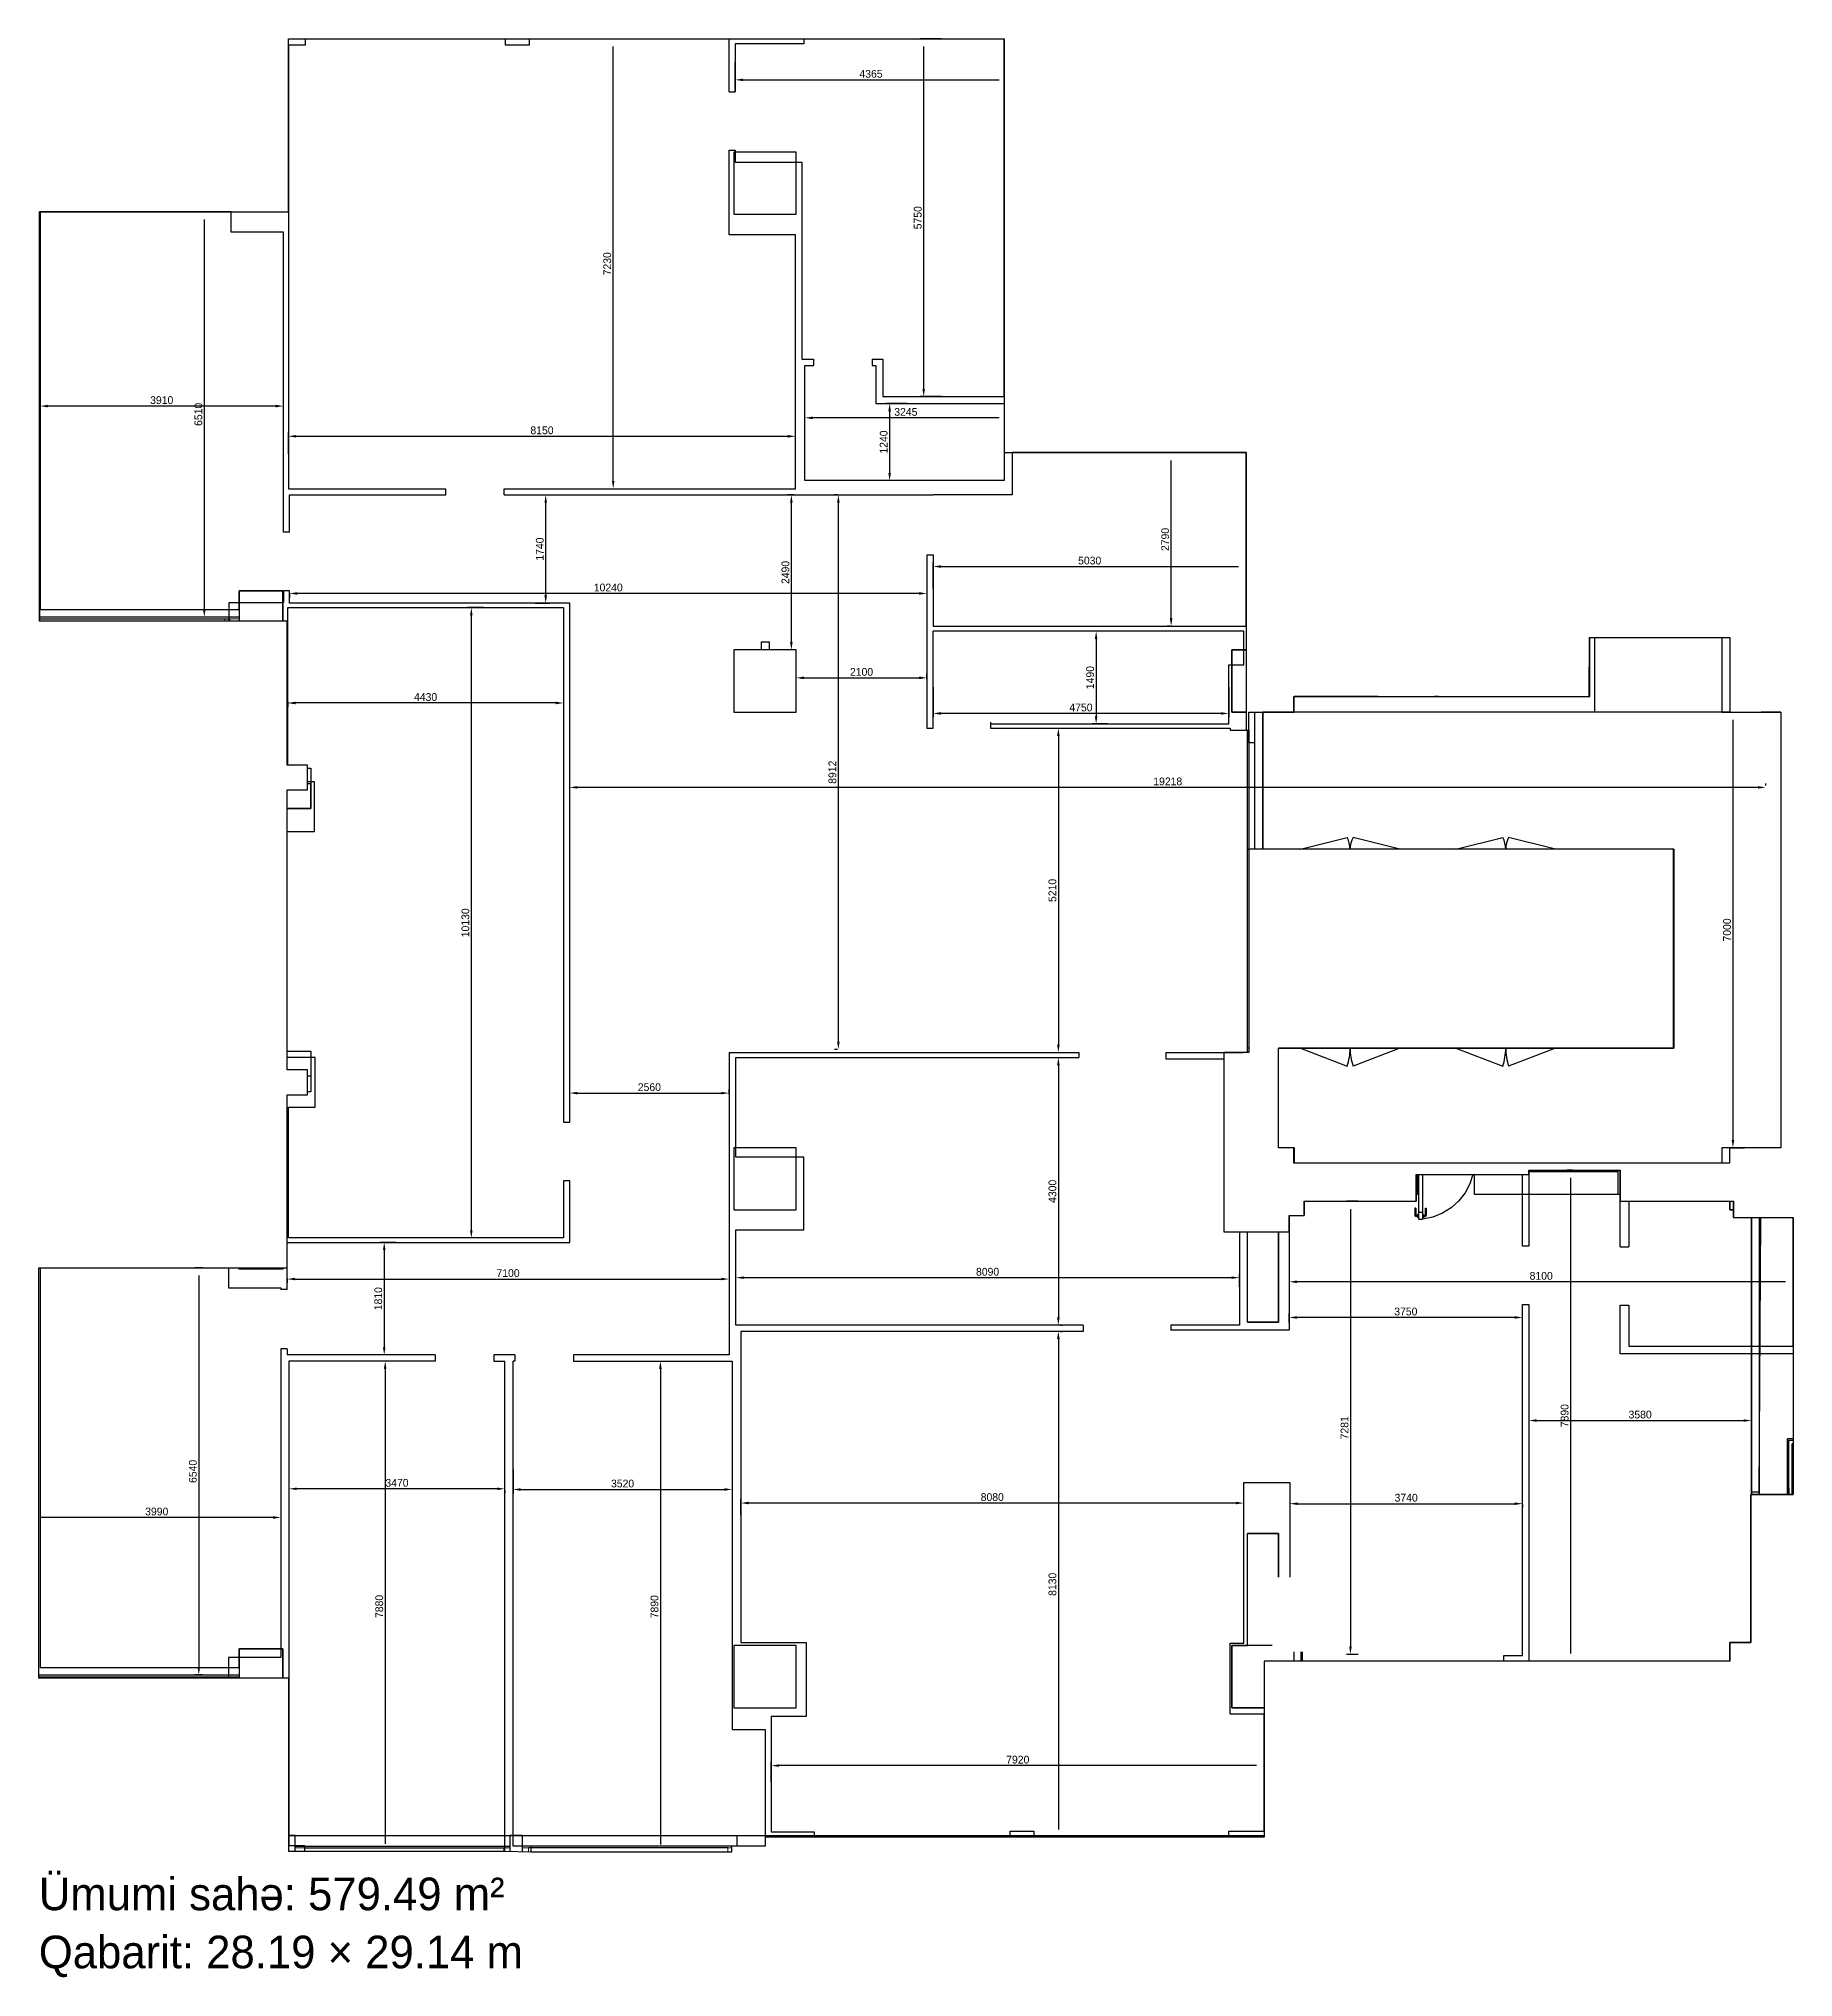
# Model space of a CAD drawing. Header units: millimetres. Extents: x 1339967 to 1368157, y -129743 to -98594.
import ezdxf

# ---------------------------------------------------------------- set-up
doc = ezdxf.new("R2010")
doc.units = ezdxf.units.MM
doc.linetypes.add('HIDDEN', pattern=[0.375, 0.25, -0.125])
for name, color, linetype in [('Divar-esas', 7, 'Continuous'), ('Divar-komek', 7, 'Continuous'), ('Meheccer', 7, 'Continuous'), ('OFFICE_BOUNDARY', 3, 'Continuous'), ('Pencere', 7, 'Continuous'), ('plita 2', 7, 'Continuous'), ('Qapi', 7, 'Continuous'), ('sutun1', 7, 'Continuous')]:
    doc.layers.add(name, color=color, linetype=linetype)
doc.layers.add('Fasad detali', color=37, linetype='Continuous', lineweight=20)
doc.layers.add('obl. keramogranit', color=138, linetype='Continuous', lineweight=18, true_color=0x005252)
doc.layers.add('plita', color=182, linetype='Continuous', lineweight=5, true_color=0x3a07c5)

msp = doc.modelspace()

# ---------------------------------------------------------------- linework, layer by layer
at = {"color": 1, "lineweight": 30}
for p, q in [((1343977, -101374), (1343977, -98594)), ((1343977, -98594), (1355477, -98594)), ((1355477, -98594), (1355477, -105244)), ((1339977, -107954), (1339977, -101374)), ((1339977, -101374), (1343977, -101374)), ((1355477, -105244), (1359367, -105244)), ((1359367, -105244), (1359367, -109704)), ((1343957, -110264), (1343957, -107954)), ((1364885, -108214), (1367137, -108214)), ((1367137, -108214), (1367137, -109414)), ((1359635, -111614), (1359635, -109414)), ((1367137, -109414), (1367793, -109414)), ((1367957, -109414), (1367957, -116414)), ((1359367, -109704), (1359407, -109704)), ((1359407, -109704), (1359407, -111614)), ((1343957, -115164), (1343957, -110664)), ((1359407, -111614), (1359407, -114884)), ((1359235, -114884), (1359007, -114884)), ((1359007, -114884), (1359007, -117764)), ((1343957, -118344), (1343957, -115564)), ((1360135, -116414), (1359885, -116414)), ((1367957, -116414), (1367135, -116414)), ((1367135, -116414), (1367135, -116664)), ((1364335, -116664), (1360135, -116664)), ((1363907, -116844), (1363907, -116774)), ((1365377, -116774), (1365377, -117274)), ((1362097, -117274), (1362097, -116844)), ((1360297, -117504), (1360297, -117274)), ((1367197, -117274), (1367197, -117534)), ((1360057, -117764), (1360057, -117504)), ((1368157, -117534), (1368157, -121984)), ((1359007, -117764), (1359532, -117764)), ((1339967, -124936), (1339967, -118344)), ((1339967, -118344), (1343957, -118344)), ((1368157, -121984), (1367477, -121984)), ((1367477, -121984), (1367477, -124364)), ((1367477, -124364), (1367137, -124364)), ((1367137, -124364), (1367137, -124664)), ((1367137, -124664), (1359657, -124664)), ((1359657, -124664), (1359657, -127394)), ((1343987, -124936), (1339967, -124936)), ((1343987, -127724), (1343987, -124936)), ((1359657, -127394), (1359657, -127494)), ((1351097, -127634), (1351097, -127734)), ((1351637, -127494), (1351637, -127634)), ((1359657, -127494), (1354845, -127494))]:
    msp.add_line(p, q, dxfattribs=at)
at = {"color": 18, "lineweight": -3, "true_color": 0x000000}
for p, q in [((1343977, -101374), (1343977, -98594)), ((1343977, -98594), (1355477, -98594)), ((1355477, -98594), (1355477, -105244)), ((1339977, -107954), (1339977, -101374)), ((1339977, -101374), (1343977, -101374)), ((1355477, -105244), (1359367, -105244)), ((1359367, -105244), (1359367, -109704)), ((1343957, -107954), (1339977, -107954)), ((1343957, -110264), (1343957, -107954)), ((1364879, -109164), (1364885, -108214)), ((1364885, -108214), (1367137, -108214)), ((1367137, -108214), (1367137, -109414)), ((1360135, -109414), (1360135, -109164)), ((1360135, -109164), (1364879, -109164)), ((1359407, -109704), (1359407, -109414)), ((1359407, -109414), (1360135, -109414)), ((1367137, -109414), (1367957, -109414)), ((1367957, -109414), (1367957, -116414)), ((1359367, -109704), (1359407, -109704)), ((1343957, -115164), (1343957, -110664)), ((1366235, -111614), (1359407, -111614)), ((1359407, -111614), (1359407, -114884)), ((1366235, -114814), (1366235, -111614)), ((1359407, -114884), (1359007, -114884)), ((1359007, -114884), (1359007, -117764)), ((1359885, -116414), (1359885, -114814)), ((1359885, -114814), (1366235, -114814)), ((1343957, -118344), (1343957, -115564)), ((1360135, -116414), (1359885, -116414)), ((1360135, -116664), (1360135, -116414)), ((1367957, -116414), (1367135, -116414)), ((1367135, -116414), (1367135, -116664)), ((1367135, -116664), (1360135, -116664)), ((1363907, -116844), (1363907, -116774)), ((1363907, -116774), (1365377, -116774)), ((1365377, -116774), (1365377, -117274)), ((1362097, -117274), (1362097, -116844)), ((1362097, -116844), (1363907, -116844)), ((1360297, -117504), (1360297, -117274)), ((1360297, -117274), (1362097, -117274)), ((1365377, -117274), (1367197, -117274)), ((1367197, -117274), (1367197, -117534)), ((1360057, -117764), (1360057, -117504)), ((1360057, -117504), (1360297, -117504)), ((1367197, -117534), (1368157, -117534)), ((1368157, -117534), (1368157, -121984)), ((1359007, -117764), (1360057, -117764)), ((1339967, -124936), (1339967, -118344)), ((1339967, -118344), (1343957, -118344)), ((1368157, -121984), (1367477, -121984)), ((1367477, -121984), (1367477, -124364)), ((1367477, -124364), (1367137, -124364)), ((1367137, -124364), (1367137, -124664)), ((1367137, -124664), (1359657, -124664)), ((1359657, -124664), (1359657, -127394)), ((1343987, -124936), (1339967, -124936)), ((1343987, -127724), (1343987, -124936)), ((1359657, -127394), (1359657, -127494)), ((1351637, -127634), (1351097, -127634)), ((1351097, -127634), (1351097, -127734)), ((1359657, -127494), (1351637, -127494)), ((1351637, -127494), (1351637, -127634)), ((1347457, -127724), (1343987, -127724)), ((1347877, -127734), (1347457, -127724)), ((1351097, -127734), (1347877, -127734))]:
    msp.add_line(p, q, dxfattribs=at)
for p, q in [((1344247, -98694), (1343977, -98694)), ((1343977, -98694), (1343977, -105824)), ((1344247, -98594), (1344247, -98694)), ((1347467, -98694), (1347467, -98594)), ((1347847, -98694), (1347467, -98694)), ((1347847, -98594), (1347847, -98694)), ((1351057, -99444), (1351057, -98594)), ((1352257, -98674), (1351157, -98674)), ((1351157, -98674), (1351157, -99444)), ((1352257, -98594), (1352257, -98674)), ((1355477, -104344), (1355477, -98594)), ((1343057, -101374), (1339977, -101374)), ((1339977, -101374), (1339977, -107954)), ((1343057, -101704), (1343057, -101374)), ((1343897, -101704), (1343057, -101704)), ((1343897, -106524), (1343897, -101704)), ((1352277, -105694), (1352277, -103844)), ((1352277, -103844), (1352417, -103844)), ((1353357, -103744), (1353527, -103744)), ((1353357, -103844), (1353417, -103844)), ((1353417, -103844), (1353417, -104454)), ((1353527, -103744), (1353527, -104344)), ((1353527, -104344), (1355477, -104344)), ((1353417, -104454), (1355477, -104454)), ((1355477, -104454), (1355477, -105244)), ((1355477, -105244), (1355477, -105694)), ((1359367, -105244), (1355607, -105244)), ((1355607, -105244), (1355607, -105924)), ((1359367, -108034), (1359367, -105244)), ((1343977, -105824), (1346507, -105824)), ((1355477, -105694), (1352277, -105694)), ((1355607, -105924), (1354337, -105924)), ((1354337, -106884), (1354337, -108034)), ((1343997, -107664), (1343997, -107464)), ((1343027, -107954), (1343027, -107654)), ((1343027, -107654), (1343897, -107654)), ((1343967, -110264), (1343967, -107734)), ((1343967, -107734), (1348397, -107734)), ((1348497, -107664), (1343997, -107664)), ((1348397, -107734), (1348397, -116004)), ((1348497, -116004), (1348497, -107664)), ((1354337, -108034), (1359367, -108034)), ((1364885, -108214), (1367008, -108214)), ((1367008, -108214), (1367008, -109414)), ((1359507, -111614), (1359507, -109414)), ((1359767, -109414), (1360007, -109414)), ((1367008, -109414), (1367137, -109414)), ((1367957, -109414), (1367957, -116414)), ((1359107, -109674), (1359107, -109704)), ((1359107, -109704), (1359407, -109704)), ((1359407, -109904), (1359407, -109704)), ((1344397, -110534), (1344287, -110534)), ((1344397, -111334), (1344397, -110534)), ((1343957, -111334), (1344397, -111334)), ((1359407, -111614), (1359407, -114884)), ((1366107, -111614), (1362396, -111614)), ((1358077, -114884), (1359321, -114884)), ((1344407, -114964), (1343957, -114964)), ((1344407, -115764), (1344407, -114964)), ((1358077, -114984), (1359007, -114984)), ((1359007, -114984), (1359007, -115634)), ((1343977, -117864), (1343977, -115764)), ((1343977, -115764), (1344407, -115764)), ((1359007, -115634), (1359007, -116514)), ((1348397, -116004), (1348497, -116004)), ((1367957, -116414), (1367007, -116414)), ((1367007, -116414), (1367007, -116664)), ((1359007, -116514), (1359007, -117764)), ((1367007, -116664), (1360135, -116664)), ((1363907, -116774), (1363907, -116844)), ((1365377, -117274), (1365377, -116774)), ((1348397, -116944), (1348397, -117864)), ((1362097, -116844), (1362097, -117274)), ((1363807, -117994), (1363807, -116844)), ((1363907, -116844), (1363907, -117994)), ((1360297, -117274), (1360297, -117504)), ((1365377, -118004), (1365377, -117274)), ((1365517, -117274), (1365517, -118004)), ((1367197, -117534), (1367197, -117274)), ((1360057, -117504), (1360057, -117764)), ((1368157, -119604), (1368157, -117534)), ((1348397, -117864), (1343977, -117864)), ((1359007, -117764), (1359257, -117764)), ((1359257, -117764), (1359257, -119264)), ((1360057, -117764), (1360057, -119344)), ((1363907, -117994), (1363807, -117994)), ((1339967, -124924), (1339967, -118344)), ((1339967, -118344), (1343017, -118344)), ((1343017, -118344), (1343017, -118664)), ((1343017, -118664), (1343857, -118664)), ((1343857, -118664), (1343857, -118694)), ((1363807, -124574), (1363807, -118934)), ((1363807, -118934), (1363907, -118934)), ((1365517, -118944), (1365517, -119604)), ((1359257, -119264), (1358157, -119264)), ((1356747, -119364), (1351247, -119364)), ((1351247, -119364), (1351247, -124364)), ((1360057, -119344), (1358157, -119344)), ((1365517, -119604), (1368157, -119604)), ((1346337, -119844), (1343987, -119844)), ((1343987, -119844), (1343987, -127624)), ((1347457, -119847), (1347277, -119847)), ((1347457, -127724), (1347457, -119847)), ((1347587, -127634), (1347587, -119844)), ((1348557, -119844), (1351107, -119844)), ((1351107, -119844), (1351107, -125764)), ((1368157, -119724), (1365377, -119724)), ((1359327, -124374), (1359327, -121794)), ((1359327, -121794), (1360067, -121794)), ((1360067, -121794), (1360067, -123314)), ((1367477, -124364), (1367477, -121984)), ((1367477, -121984), (1368157, -121984)), ((1351247, -124364), (1352297, -124364)), ((1352297, -124364), (1352297, -125554)), ((1359107, -125514), (1359107, -124374)), ((1359107, -124374), (1359327, -124374)), ((1360267, -124514), (1360267, -124664)), ((1363507, -124664), (1363507, -124574)), ((1363507, -124574), (1363807, -124574)), ((1367137, -124664), (1367137, -124364)), ((1367137, -124364), (1367477, -124364)), ((1367137, -124664), (1363907, -124664)), ((1359657, -125514), (1359107, -125514)), ((1359657, -127394), (1359657, -125514)), ((1351107, -125764), (1351637, -125764)), ((1351637, -125764), (1351637, -127494)), ((1352297, -125554), (1351737, -125554)), ((1351737, -125554), (1351737, -127404)), ((1359087, -127494), (1359087, -127394)), ((1359087, -127394), (1359657, -127394)), ((1343987, -127624), (1344237, -127624)), ((1344237, -127624), (1344237, -127724)), ((1347877, -127634), (1347587, -127634)), ((1347877, -127734), (1347877, -127634)), ((1351097, -127634), (1351097, -127734)), ((1351637, -127494), (1351637, -127634)), ((1351737, -127404), (1352427, -127404)), ((1352427, -127404), (1352427, -127494)), ((1355577, -127494), (1353928, -127494))]:
    msp.add_line(p, q)
at = {"color": 0, "lineweight": -2}
for p, q in [((1348853, -98594), (1349259, -98594)), ((1354470, -98594), (1354123, -98594)), ((1342363, -101374), (1342689, -101374)), ((1358140, -105244), (1358099, -105244)), ((1359367, -107427), (1359367, -107012)), ((1367137, -109414), (1367125, -109414)), ((1364610, -116774), (1364517, -116774)), ((1361165, -117274), (1360980, -117274)), ((1342597, -118344), (1342475, -118344)), ((1368157, -118380), (1368157, -118630)), ((1359657, -126608), (1359657, -126280))]:
    msp.add_line(p, q, dxfattribs=at)
at = {"color": 0, "lineweight": -2, "transparency": 16777216}
for p, q in [((1349197, -105699), (1349197, -98719)), ((1354185, -104219), (1354185, -98719)), ((1351157, -99090), (1351157, -99316)), ((1351282, -99254), (1355397, -99254)), ((1342626, -101499), (1342626, -107759)), ((1354470, -104344), (1354123, -104344)), ((1339987, -104445), (1339987, -104558)), ((1343772, -104496), (1340112, -104496)), ((1343897, -104495), (1343897, -104433)), ((1352277, -104737), (1352277, -104623)), ((1353921, -104454), (1353575, -104454)), ((1353638, -104579), (1353638, -105569)), ((1343977, -105264), (1343977, -104919)), ((1352127, -105264), (1352127, -104919)), ((1355397, -104685), (1352402, -104685)), ((1344102, -104981), (1352002, -104981)), ((1358161, -107909), (1358161, -105369)), ((1348853, -105824), (1349259, -105824)), ((1353921, -105694), (1353575, -105694)), ((1347940, -105924), (1348174, -105924)), ((1348112, -107539), (1348112, -106049)), ((1352105, -105924), (1351997, -105924)), ((1352059, -108289), (1352059, -106049)), ((1352799, -105924), (1352752, -105924)), ((1352814, -114710), (1352814, -106049)), ((1354337, -107427), (1354337, -107012)), ((1354462, -107074), (1359242, -107074)), ((1354237, -107306), (1354237, -107570)), ((1343997, -107495), (1343997, -107570)), ((1354112, -107507), (1344122, -107507)), ((1347111, -107734), (1346854, -107734)), ((1347940, -107664), (1348174, -107664)), ((1342363, -107884), (1342689, -107884)), ((1346917, -117739), (1346917, -107859)), ((1358140, -108034), (1358099, -108034)), ((1357227, -108114), (1356893, -108114)), ((1356956, -108239), (1356956, -109479)), ((1352105, -108414), (1351997, -108414)), ((1352137, -108882), (1352137, -108800)), ((1352262, -108863), (1354112, -108863)), ((1354237, -108882), (1354237, -108800)), ((1354337, -109012), (1354337, -109497)), ((1359087, -109012), (1359087, -109497)), ((1343967, -109250), (1343967, -109330)), ((1348272, -109267), (1344092, -109267)), ((1348397, -109250), (1348397, -109330)), ((1358962, -109435), (1354462, -109435)), ((1357140, -109604), (1356893, -109604)), ((1367188, -109539), (1367188, -116289)), ((1356238, -109674), (1356411, -109674)), ((1356349, -109799), (1356349, -114759)), ((1348497, -110593), (1348497, -110561)), ((1367714, -110593), (1367714, -110561)), ((1367589, -110623), (1348622, -110623)), ((1352799, -114835), (1352752, -114835)), ((1356238, -114884), (1356411, -114884)), ((1356349, -115089), (1356349, -119139)), ((1356380, -114964), (1356411, -114964)), ((1348497, -115553), (1348497, -115474)), ((1348622, -115536), (1350932, -115536)), ((1351057, -115553), (1351057, -115474)), ((1367515, -116414), (1367125, -116414)), ((1364580, -116899), (1364580, -124539)), ((1361042, -117399), (1361042, -124430)), ((1345709, -117934), (1345454, -117934)), ((1347111, -117864), (1346854, -117864)), ((1345517, -118059), (1345517, -119619)), ((1342538, -118469), (1342538, -124759)), ((1343957, -118515), (1343957, -118586)), ((1344082, -118524), (1350932, -118524)), ((1351057, -118515), (1351057, -118586)), ((1351167, -118649), (1351167, -118439)), ((1359132, -118502), (1351292, -118502)), ((1359257, -118649), (1359257, -118439)), ((1360057, -118380), (1360057, -118630)), ((1368032, -118568), (1360182, -118568)), ((1356380, -119264), (1356411, -119264)), ((1360057, -119221), (1360057, -119078)), ((1363682, -119141), (1360182, -119141)), ((1363807, -119221), (1363807, -119078)), ((1356349, -119489), (1356349, -127369)), ((1356380, -119364), (1356411, -119364)), ((1345549, -119744), (1345454, -119744)), ((1346305, -119844), (1345470, -119844)), ((1349863, -119844), (1350017, -119844)), ((1345533, -119969), (1345533, -127599)), ((1349955, -119969), (1349955, -127609)), ((1363907, -120560), (1363907, -120860)), ((1364032, -120797), (1367362, -120797)), ((1367487, -120560), (1367487, -120860)), ((1343987, -121154), (1343987, -121957)), ((1347587, -121585), (1347587, -121967)), ((1351107, -121585), (1351107, -121967)), ((1343857, -121884), (1343857, -122417)), ((1347332, -121894), (1344112, -121894)), ((1347457, -121920), (1347457, -121957)), ((1347712, -121905), (1350982, -121905)), ((1351247, -122320), (1351247, -122061)), ((1359327, -122320), (1359327, -122061)), ((1343732, -122355), (1339992, -122355)), ((1359202, -122123), (1351372, -122123)), ((1360067, -122154), (1360067, -122196)), ((1360192, -122133), (1363682, -122133)), ((1363807, -122154), (1363807, -122196)), ((1361165, -124555), (1360980, -124555)), ((1342597, -124884), (1342475, -124884)), ((1351737, -126608), (1351737, -126280)), ((1359532, -126342), (1351862, -126342))]:
    msp.add_line(p, q, dxfattribs=at)
for points in [[(1351157, -99444), (1351157, -98976)], [(1351057, -99444), (1351157, -99444)], [(1347447, -105824), (1352127, -105824), (1352127, -101744), (1351057, -101744), (1351057, -100384)], [(1351057, -100384), (1351157, -100384)], [(1351157, -100384), (1351157, -100574), (1352227, -100574), (1352227, -103744), (1352417, -103744)], [(1352417, -103744), (1352417, -103844)], [(1353357, -103744), (1353357, -103844)], [(1346507, -105924), (1346507, -105824)], [(1347447, -105924), (1347447, -105824)], [(1343997, -106524), (1343997, -105924), (1346507, -105924)], [(1347447, -105924), (1354237, -105924)], [(1354237, -105924), (1354337, -105924)], [(1343997, -106524), (1343897, -106524)], [(1354237, -106884), (1354237, -109674), (1354337, -109674), (1354337, -109574)], [(1354237, -106884), (1354337, -106884)], [(1343997, -107464), (1343897, -107464)], [(1343897, -107464), (1343897, -107654)], [(1355257, -109604), (1359087, -109604), (1359087, -108654), (1359327, -108654), (1359327, -108114), (1354337, -108114)], [(1354337, -109574), (1354337, -108114)], [(1355257, -109574), (1355257, -109674), (1359107, -109674)], [(1359407, -109904), (1359507, -109904)], [(1351057, -114884), (1351057, -119744), (1348557, -119744)], [(1351057, -114884), (1356677, -114884)], [(1356677, -114884), (1356677, -114964)], [(1358077, -114884), (1358077, -114984)], [(1356747, -119264), (1351167, -119264), (1351167, -117734), (1352257, -117734), (1352257, -116564), (1351167, -116564), (1351167, -114964), (1356677, -114964)], [(1343957, -117934), (1348497, -117934), (1348497, -116944), (1348397, -116944)], [(1343957, -118694), (1343957, -117934)], [(1365377, -118004), (1365517, -118004)], [(1343957, -118694), (1343857, -118694)], [(1363907, -118934), (1363907, -124664)], [(1365377, -119724), (1365377, -118944)], [(1365377, -118944), (1365517, -118944)], [(1356747, -119264), (1356747, -119364)], [(1358157, -119264), (1358157, -119344)], [(1343857, -119644), (1343857, -124604), (1343017, -124604), (1343017, -124924), (1339967, -124924)], [(1343957, -119644), (1343857, -119644)], [(1343957, -119644), (1343957, -119744)], [(1346337, -119744), (1343957, -119744)], [(1346337, -119744), (1346337, -119844)], [(1347617, -119744), (1347277, -119744)], [(1347277, -119744), (1347277, -119844)], [(1347617, -119844), (1347587, -119844)], [(1347617, -119744), (1347617, -119844)], [(1348557, -119744), (1348557, -119844)], [(1355577, -127494), (1355577, -127394), (1355957, -127394), (1355957, -127494)], [(1359087, -127494), (1355957, -127494)]]:
    msp.add_lwpolyline(points)
at = {"color": 0, "transparency": 16777216}
for points in [[(1351282, -99233), (1351282, -99274), (1351157, -99254)], [(1354165, -104219), (1354206, -104219), (1354185, -104344)], [(1340112, -104475), (1340112, -104517), (1339987, -104496)], [(1343772, -104475), (1343772, -104517), (1343897, -104496)], [(1353617, -104579), (1353659, -104579), (1353638, -104454)], [(1344102, -104961), (1344102, -105002), (1343977, -104981)], [(1352002, -104961), (1352002, -105002), (1352127, -104981)], [(1352402, -104664), (1352402, -104706), (1352277, -104685)], [(1353617, -105569), (1353659, -105569), (1353638, -105694)], [(1349176, -105699), (1349217, -105699), (1349197, -105824)], [(1348091, -106049), (1348132, -106049), (1348112, -105924)], [(1352038, -106049), (1352080, -106049), (1352059, -105924)], [(1352794, -106049), (1352835, -106049), (1352814, -105924)], [(1354462, -107053), (1354462, -107095), (1354337, -107074)], [(1342605, -107759), (1342647, -107759), (1342626, -107884)], [(1344122, -107486), (1344122, -107528), (1343997, -107507)], [(1346896, -107859), (1346937, -107859), (1346917, -107734)], [(1348091, -107539), (1348132, -107539), (1348112, -107664)], [(1354112, -107486), (1354112, -107528), (1354237, -107507)], [(1358140, -107909), (1358182, -107909), (1358161, -108034)], [(1352038, -108289), (1352080, -108289), (1352059, -108414)], [(1356935, -108239), (1356976, -108239), (1356956, -108114)], [(1352262, -108842), (1352262, -108884), (1352137, -108863)], [(1354112, -108842), (1354112, -108884), (1354237, -108863)], [(1344092, -109246), (1344092, -109288), (1343967, -109267)], [(1348272, -109246), (1348272, -109288), (1348397, -109267)], [(1354462, -109414), (1354462, -109456), (1354337, -109435)], [(1356935, -109479), (1356976, -109479), (1356956, -109604)], [(1358962, -109414), (1358962, -109456), (1359087, -109435)], [(1356328, -109799), (1356370, -109799), (1356349, -109674)], [(1348622, -110602), (1348622, -110644), (1348497, -110623)], [(1367589, -110602), (1367589, -110644), (1367714, -110623)], [(1352794, -114710), (1352835, -114710), (1352814, -114835)], [(1356328, -114759), (1356370, -114759), (1356349, -114884)], [(1356328, -115089), (1356370, -115089), (1356349, -114964)], [(1348622, -115515), (1348622, -115557), (1348497, -115536)], [(1350932, -115515), (1350932, -115557), (1351057, -115536)], [(1367167, -116289), (1367209, -116289), (1367188, -116414)], [(1346896, -117739), (1346937, -117739), (1346917, -117864)], [(1345496, -118059), (1345538, -118059), (1345517, -117934)], [(1344082, -118503), (1344082, -118544), (1343957, -118524)], [(1350932, -118503), (1350932, -118544), (1351057, -118524)], [(1351292, -118481), (1351292, -118522), (1351167, -118502)], [(1359132, -118481), (1359132, -118522), (1359257, -118502)], [(1360182, -118547), (1360182, -118589), (1360057, -118568)], [(1356328, -119139), (1356370, -119139), (1356349, -119264)], [(1360182, -119120), (1360182, -119162), (1360057, -119141)], [(1363682, -119120), (1363682, -119162), (1363807, -119141)], [(1356328, -119489), (1356370, -119489), (1356349, -119364)], [(1345496, -119619), (1345538, -119619), (1345517, -119744)], [(1345512, -119969), (1345553, -119969), (1345533, -119844)], [(1349934, -119969), (1349976, -119969), (1349955, -119844)], [(1364032, -120777), (1364032, -120818), (1363907, -120797)], [(1367362, -120777), (1367362, -120818), (1367487, -120797)], [(1344112, -121874), (1344112, -121915), (1343987, -121894)], [(1347332, -121874), (1347332, -121915), (1347457, -121894)], [(1347712, -121884), (1347712, -121926), (1347587, -121905)], [(1350982, -121884), (1350982, -121926), (1351107, -121905)], [(1351372, -122102), (1351372, -122144), (1351247, -122123)], [(1359202, -122102), (1359202, -122144), (1359327, -122123)], [(1343732, -122334), (1343732, -122376), (1343857, -122355)], [(1360192, -122113), (1360192, -122154), (1360067, -122133)], [(1363682, -122113), (1363682, -122154), (1363807, -122133)], [(1361021, -124430), (1361063, -124430), (1361042, -124555)], [(1342517, -124759), (1342558, -124759), (1342538, -124884)], [(1351862, -126321), (1351862, -126363), (1351737, -126342)]]:
    msp.add_solid(points, dxfattribs=at)
at = {"layer": 'Divar-esas'}
for p, q in [((1351572, -108284), (1351572, -108414)), ((1351572, -108284), (1351702, -108284)), ((1351702, -108284), (1351702, -108414)), ((1366235, -111614), (1366237, -111614)), ((1366237, -111614), (1366237, -114814)), ((1360237, -114814), (1359887, -114814)), ((1361837, -114814), (1362737, -114814)), ((1364337, -114814), (1366237, -114814)), ((1363907, -116794), (1365337, -116794))]:
    msp.add_line(p, q, dxfattribs=at)
at = {"layer": 'Divar-komek'}
for p, q in [((1360237, -114814), (1361837, -114814)), ((1364337, -114814), (1362737, -114814))]:
    msp.add_line(p, q, dxfattribs=at)
at = {"layer": 'Fasad detali'}
for p, q in [((1342957, -107914), (1342957, -107954)), ((1342957, -107914), (1343037, -107914)), ((1342957, -124936), (1342957, -124914)), ((1342957, -124914), (1343037, -124914))]:
    msp.add_line(p, q, dxfattribs=at)
at = {"layer": 'Meheccer'}
for p, q in [((1368157, -121089), (1368062, -121089)), ((1368062, -121984), (1368062, -121089)), ((1368157, -121169), (1368142, -121169)), ((1368142, -121984), (1368142, -121169))]:
    msp.add_line(p, q, dxfattribs=at)
at = {"layer": 'obl. keramogranit'}
for p, q in [((1343037, -107954), (1343037, -107914)), ((1343037, -107914), (1343187, -107914)), ((1343037, -124936), (1343037, -124914)), ((1343037, -124914), (1343187, -124914)), ((1344087, -127664), (1344237, -127664)), ((1344237, -127664), (1344237, -127724)), ((1347437, -127664), (1347437, -127724)), ((1347437, -127664), (1347537, -127664)), ((1347837, -127664), (1347737, -127664)), ((1347837, -127664), (1347837, -127733)), ((1351037, -127664), (1351037, -127734)), ((1351037, -127664), (1351097, -127664))]:
    msp.add_line(p, q, dxfattribs=at)
at = {"layer": 'OFFICE_BOUNDARY'}
msp.add_lwpolyline([(1355477, -105244), (1359367, -105244), (1359367, -109704), (1359407, -109704), (1359407, -109414), (1360135, -109414), (1360135, -109164), (1364879, -109164), (1364885, -108214), (1367137, -108214), (1367137, -109414), (1367957, -109414), (1367957, -116414), (1367135, -116414), (1367135, -116664), (1360135, -116664), (1360135, -116414), (1359885, -116414), (1359885, -114814), (1366235, -114814), (1366235, -111614), (1359407, -111614), (1359407, -114884), (1359007, -114884), (1359007, -117764), (1360057, -117764), (1360057, -117504), (1360297, -117504), (1360297, -117274), (1362097, -117274), (1362097, -116844), (1363907, -116844), (1363907, -116774), (1365377, -116774), (1365377, -117274), (1367197, -117274), (1367197, -117534), (1368157, -117534), (1368157, -121984), (1367477, -121984), (1367477, -124364), (1367137, -124364), (1367137, -124664), (1359657, -124664), (1359657, -127394), (1359657, -127494), (1351637, -127494), (1351637, -127634), (1351097, -127634), (1351097, -127734), (1347877, -127734), (1347457, -127724), (1343987, -127724), (1343987, -124936), (1339967, -124936), (1339967, -118344), (1343957, -118344), (1343957, -115564), (1344287, -115564), (1344287, -115164), (1343957, -115164), (1343957, -110664), (1344287, -110664), (1344287, -110264), (1343957, -110264), (1343957, -107954), (1339977, -107954), (1339977, -101374), (1343977, -101374), (1343977, -98594), (1355477, -98594), (1355477, -105244)], close=True, dxfattribs=at)
at = {"layer": 'Pencere'}
for p, q in [((1339977, -107884), (1343187, -107884)), ((1339977, -107914), (1343037, -107914)), ((1367487, -117534), (1367487, -121984)), ((1367607, -117534), (1367607, -121984)), ((1339967, -124884), (1343187, -124884)), ((1339967, -124914), (1343187, -124914)), ((1344087, -127634), (1347537, -127634)), ((1344237, -127664), (1347437, -127664)), ((1351097, -127634), (1347737, -127634)), ((1351037, -127664), (1347837, -127664))]:
    msp.add_line(p, q, dxfattribs=at)
msp.add_lwpolyline([(1367487, -121944), (1367607, -121944)], dxfattribs=at)
at = {"layer": 'plita', "linetype": 'HIDDEN', "ltscale": 5}
for p, q in [((1339987, -101374), (1339987, -107764)), ((1339987, -101374), (1339987, -107764)), ((1339987, -107764), (1343187, -107764)), ((1339987, -124764), (1339987, -118344)), ((1339987, -124764), (1339987, -118344)), ((1339987, -124764), (1343187, -124764))]:
    msp.add_line(p, q, dxfattribs=at)
at = {"layer": 'plita 2'}
for p, q in [((1368087, -121114), (1368157, -121114)), ((1368087, -121984), (1368087, -121114))]:
    msp.add_line(p, q, dxfattribs=at)
at = {"layer": 'Qapi'}
for p, q in [((1362455, -109164), (1362393, -109164)), ((1362456, -109164), (1362393, -109164)), ((1360237, -111614), (1360989, -111426)), ((1361837, -111614), (1361084, -111426)), ((1362737, -111614), (1363489, -111426)), ((1364337, -111614), (1363584, -111426)), ((1360237, -114814), (1360989, -115101)), ((1361837, -114814), (1361084, -115101)), ((1362737, -114814), (1363489, -115101)), ((1364337, -114814), (1363584, -115101)), ((1362137, -116844), (1362137, -117564)), ((1362199, -116844), (1362199, -117564)), ((1362137, -117448), (1362199, -117448)), ((1362137, -117448), (1362199, -117448)), ((1362137, -117564), (1362199, -117564))]:
    msp.add_line(p, q, dxfattribs=at)
at = {"layer": 'Qapi', "linetype": 'Continuous'}
for p, q in [((1362092, -117386), (1362074, -117386)), ((1362074, -117386), (1362074, -117501)), ((1362092, -117386), (1362092, -117501)), ((1362243, -117386), (1362243, -117501)), ((1362243, -117386), (1362261, -117386)), ((1362261, -117386), (1362261, -117501)), ((1362119, -117501), (1362092, -117501)), ((1362119, -117519), (1362092, -117519)), ((1362119, -117519), (1362092, -117519)), ((1362119, -117519), (1362092, -117519)), ((1362137, -117484), (1362119, -117484)), ((1362119, -117484), (1362119, -117537)), ((1362119, -117484), (1362119, -117537)), ((1362137, -117537), (1362119, -117537)), ((1362199, -117484), (1362217, -117484)), ((1362199, -117537), (1362217, -117537)), ((1362217, -117484), (1362217, -117537)), ((1362217, -117484), (1362217, -117537)), ((1362217, -117501), (1362243, -117501)), ((1362217, -117519), (1362243, -117519)), ((1362217, -117519), (1362243, -117519)), ((1362217, -117519), (1362243, -117519))]:
    msp.add_line(p, q, dxfattribs=at)
at = {"layer": 'Qapi'}
for points in [[(1361037, -111614), (1361033, -111565), (1361024, -111517), (1361010, -111470), (1360989, -111426)], [(1361084, -111426), (1361064, -111470), (1361049, -111517), (1361040, -111565), (1361037, -111614)], [(1363537, -111614), (1363533, -111565), (1363524, -111517), (1363510, -111470), (1363489, -111426)], [(1363584, -111426), (1363564, -111470), (1363549, -111517), (1363540, -111565), (1363537, -111614)], [(1363011, -116844), (1362963, -116994), (1362886, -117140), (1362785, -117269), (1362663, -117379), (1362523, -117467), (1362367, -117529), (1362199, -117564)]]:
    msp.add_lwpolyline(points, dxfattribs=at)
for centre, start, end in [((1360142, -114814), 341.2537, 0), ((1361932, -114814), 180, 198.7463), ((1362642, -114814), 341.2537, 0), ((1364432, -114814), 180, 198.7463)]:
    msp.add_arc(centre, 895, start, end, dxfattribs=at)
at = {"layer": 'Qapi', "linetype": 'Continuous', "extrusion": (0, 0, -1)}
for centre, start, end in [((-1362092, -117501), -90, 0), ((-1362243, -117501), 180, -90)]:
    msp.add_arc(centre, 17.8, start, end, dxfattribs=at)
at = {"layer": 'sutun1', "color": 22}
for p, q in [((1339987, -101374), (1339987, -107764)), ((1343187, -107764), (1343187, -107464)), ((1343187, -107464), (1343887, -107464)), ((1343887, -107464), (1343887, -107954)), ((1339987, -107764), (1343187, -107764)), ((1359137, -109414), (1359137, -108414)), ((1359137, -108414), (1359367, -108414)), ((1359367, -109414), (1359137, -109414)), ((1367137, -109414), (1359637, -109414)), ((1359637, -109414), (1359637, -111614)), ((1367957, -109414), (1367643, -109414)), ((1359387, -111614), (1359387, -109704)), ((1344287, -110314), (1344337, -110314)), ((1344337, -110314), (1344337, -110964)), ((1344337, -110964), (1343957, -110964)), ((1359387, -114884), (1359387, -111614)), ((1366235, -111614), (1366237, -111614)), ((1366237, -111614), (1366237, -114814)), ((1343957, -114864), (1344337, -114864)), ((1344337, -114864), (1344337, -115514)), ((1366237, -114814), (1359885, -114814)), ((1344337, -115514), (1344287, -115514)), ((1360135, -116414), (1360137, -116414)), ((1360137, -116414), (1360137, -116664)), ((1367137, -116414), (1367375, -116414)), ((1362117, -116844), (1362117, -117164)), ((1363037, -117164), (1363037, -116844)), ((1362117, -117164), (1362097, -117164)), ((1365377, -117164), (1363037, -117164)), ((1367137, -117414), (1367137, -117274)), ((1367197, -117414), (1367137, -117414)), ((1367487, -121984), (1367487, -117534)), ((1359387, -119214), (1359387, -117764)), ((1359887, -117764), (1359887, -119214)), ((1339987, -118344), (1339987, -124764)), ((1343187, -118364), (1343187, -118344)), ((1343887, -118364), (1343187, -118364)), ((1343887, -118344), (1343887, -118364)), ((1359887, -119214), (1359387, -119214)), ((1359387, -124414), (1359387, -122614)), ((1359387, -122614), (1359887, -122614)), ((1359887, -122614), (1359887, -123314)), ((1343187, -124764), (1343187, -124464)), ((1343187, -124464), (1343887, -124464)), ((1343887, -124464), (1343887, -124936)), ((1359137, -125414), (1359137, -124414)), ((1359137, -124414), (1359387, -124414)), ((1360247, -124514), (1360247, -124664)), ((1367137, -124664), (1367137, -124414)), ((1339987, -124764), (1343187, -124764)), ((1359657, -125414), (1359137, -125414)), ((1343987, -127464), (1344087, -127464)), ((1344087, -127464), (1359657, -127464))]:
    msp.add_line(p, q, dxfattribs=at)
at = {"layer": 'sutun1'}
for p, q in [((1343887, -107464), (1343187, -107464)), ((1343187, -107464), (1343187, -107954)), ((1343887, -107954), (1343887, -107464)), ((1364887, -109164), (1364887, -108214)), ((1359367, -108414), (1359137, -108414)), ((1359137, -108414), (1359137, -109414)), ((1367137, -108414), (1367137, -109414)), ((1360137, -109414), (1360137, -109164)), ((1361487, -109164), (1360137, -109164)), ((1362487, -109164), (1364887, -109164)), ((1359137, -109414), (1359367, -109414)), ((1359407, -109414), (1360137, -109414)), ((1367643, -109414), (1367957, -109414)), ((1344337, -110564), (1344287, -110564)), ((1344337, -110964), (1344337, -110564)), ((1343957, -110964), (1344337, -110964)), ((1359387, -114814), (1359387, -111614)), ((1359387, -111614), (1359407, -111614)), ((1366237, -111614), (1366235, -111614)), ((1366235, -111814), (1366237, -111814)), ((1366237, -111814), (1366237, -111614)), ((1366235, -114614), (1366237, -114614)), ((1366237, -114614), (1366237, -114814)), ((1343957, -114864), (1344337, -114864)), ((1344337, -114864), (1344337, -115264)), ((1359407, -114814), (1359387, -114814)), ((1359887, -114814), (1359885, -114814)), ((1362387, -114814), (1362187, -114814)), ((1364887, -114814), (1364687, -114814)), ((1366237, -114814), (1366037, -114814)), ((1344337, -115264), (1344287, -115264)), ((1360137, -116414), (1360135, -116414)), ((1360137, -116664), (1360137, -116414)), ((1367375, -116414), (1367137, -116414)), ((1365337, -116774), (1365337, -117164)), ((1365377, -117164), (1365337, -117164)), ((1365377, -117164), (1365337, -117164)), ((1367137, -117274), (1367137, -117414)), ((1367137, -117414), (1367197, -117414)), ((1359387, -119214), (1359387, -117764)), ((1359887, -119214), (1359887, -117764)), ((1343187, -118364), (1343187, -118344)), ((1343887, -118364), (1343187, -118364)), ((1343887, -118344), (1343887, -118364)), ((1359387, -119214), (1359887, -119214)), ((1359387, -124414), (1359387, -122614)), ((1359887, -122614), (1359387, -122614)), ((1359887, -123314), (1359887, -122614)), ((1343887, -124464), (1343187, -124464)), ((1343187, -124464), (1343187, -124936)), ((1343887, -124936), (1343887, -124464)), ((1359787, -124414), (1359137, -124414)), ((1359137, -124414), (1359137, -125414)), ((1360137, -124664), (1360137, -124514)), ((1367137, -124414), (1367137, -124664)), ((1359137, -125414), (1359657, -125414)), ((1344087, -127464), (1343987, -127464)), ((1344087, -127724), (1344087, -127464)), ((1347737, -127464), (1347537, -127464)), ((1347537, -127464), (1347537, -127726)), ((1347737, -127730), (1347737, -127464)), ((1351187, -127464), (1352087, -127464)), ((1351187, -127634), (1351187, -127464)), ((1352087, -127464), (1352087, -127494)), ((1355537, -127464), (1355737, -127464)), ((1355537, -127494), (1355537, -127464)), ((1355737, -127464), (1355737, -127494)), ((1359187, -127464), (1359657, -127464)), ((1359187, -127494), (1359187, -127464))]:
    msp.add_line(p, q, dxfattribs=at)
at = {"layer": 'sutun1', "color": 134}
for p, q in [((1364967, -109414), (1364967, -108214)), ((1367137, -109414), (1364967, -109414)), ((1367957, -109414), (1367643, -109414)), ((1367607, -121984), (1367636, -117534)), ((1368157, -121089), (1368062, -121089)), ((1368062, -121089), (1368085, -121984))]:
    msp.add_line(p, q, dxfattribs=at)
at = {"layer": 'sutun1'}
for points in [[(1351137, -101414), (1352137, -101414), (1352137, -100414), (1351137, -100414)], [(1351137, -109414), (1352137, -109414), (1352137, -108414), (1351137, -108414)], [(1351137, -117414), (1352137, -117414), (1352137, -116414), (1351137, -116414)], [(1351137, -125414), (1352137, -125414), (1352137, -124414), (1351137, -124414)]]:
    msp.add_lwpolyline(points, close=True, dxfattribs=at)

# ---------------------------------------------------------------- texts
for s, p in [('Ümumi sahə: 579.49 m²', (1339967, -128666)), ('Qabarit: 28.19 × 29.14 m', (1339967, -129599))]:
    msp.add_text(s, height=524.52).set_placement(p)
at = {"color": 0, "transparency": 16777216, "char_height": 125, "attachment_point": 5}
for s, insert in [('4365', (1353339, -99158)), ('3910', (1341942, -104401)), ('3245', (1353899, -104590)), ('8150', (1348052, -104886)), ('5030', (1356852, -106979)), ('10240', (1349117, -107412)), ('2100', (1353187, -108768)), ('4430', (1346182, -109172)), ('4750', (1356712, -109340)), ('19218', (1358106, -110528)), ('2560', (1349777, -115441)), ('7100', (1347507, -118429)), ('8090', (1355212, -118407)), ('8100', (1364107, -118473)), ('3750', (1361932, -119046)), ('3580', (1365697, -120702)), ('3470', (1345722, -121799)), ('3520', (1349347, -121810)), ('8080', (1355287, -122028)), ('3740', (1361937, -122038)), ('3990', (1341862, -122260)), ('7920', (1355697, -126247))]:
    msp.add_mtext(s, dxfattribs=dict(at, insert=insert))
at = {"color": 0, "transparency": 16777216, "char_height": 125, "attachment_point": 5, "rotation": 90}
for s, insert in [('5750', (1354090, -101469)), ('7230', (1349101, -102209)), ('6510', (1342531, -104629)), ('1240', (1353543, -105074)), ('2790', (1358066, -106639)), ('1740', (1348017, -106794)), ('2490', (1351964, -107169)), ('1490', (1356860, -108859)), ('8912', (1352719, -110380)), ('5210', (1356254, -112279)), ('10130', (1346822, -112799)), ('7000', (1367093, -112914)), ('4300', (1356254, -117114)), ('1810', (1345422, -118839)), ('7890', (1364484, -120719)), ('7281', (1360947, -120914)), ('6540', (1342443, -121614)), ('8130', (1356254, -123429)), ('7880', (1345438, -123784)), ('7890', (1349860, -123789))]:
    msp.add_mtext(s, dxfattribs=dict(at, insert=insert))

doc.saveas('drawing.dxf')
